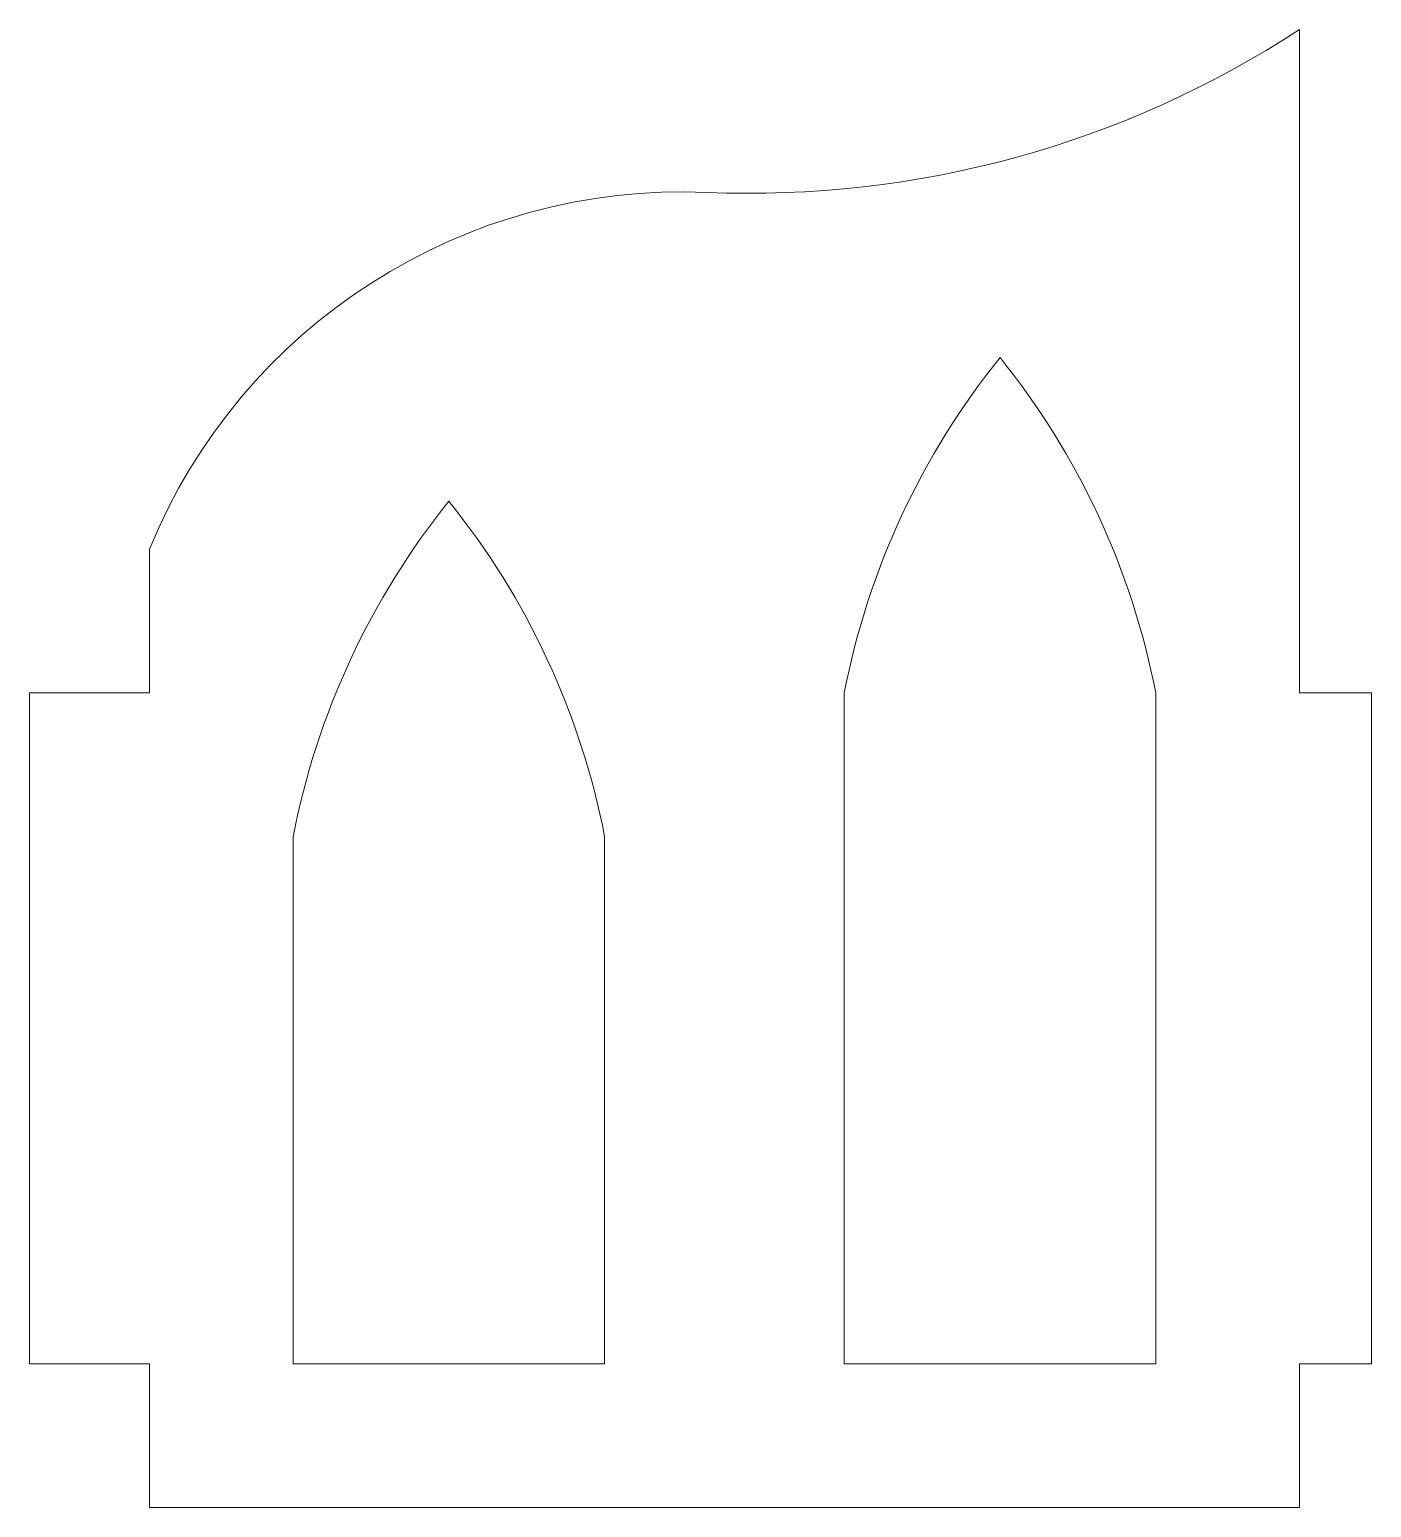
# Model space of a CAD drawing. Header units: inches. Extents: x 3.6 to 7.1, y 2.63 to 6.49.
import ezdxf

# ---------------------------------------------------------------- set-up
doc = ezdxf.new("R2010")
doc.units = ezdxf.units.IN
doc.header["$MEASUREMENT"] = 0

msp = doc.modelspace()

# ---------------------------------------------------------------- linework, layer by layer
at = {"color": 7, "linetype": 'Continuous', "lineweight": 15}
for p, q in [((6.9169, 6.489), (6.9169, 4.7582)), ((3.9169, 4.7582), (3.9169, 5.1332)), ((3.6044, 3.0082), (3.6044, 4.7582)), ((3.6044, 4.7582), (3.9169, 4.7582)), ((5.7294, 4.7582), (5.7294, 3.0082)), ((6.5419, 3.0082), (6.5419, 4.7582)), ((6.9169, 4.7582), (7.1044, 4.7582)), ((7.1044, 3.0082), (7.1044, 4.7582)), ((4.2919, 4.3832), (4.2919, 3.0082)), ((5.1044, 3.0082), (5.1044, 4.3832)), ((3.9169, 3.0082), (3.6044, 3.0082)), ((3.9169, 2.6332), (3.9169, 3.0082)), ((4.2919, 3.0082), (5.1044, 3.0082)), ((5.7294, 3.0082), (6.5419, 3.0082)), ((7.1044, 3.0082), (6.9169, 3.0082)), ((6.9169, 3.0082), (6.9169, 2.6332)), ((6.9169, 2.6332), (3.9169, 2.6332))]:
    msp.add_line(p, q, dxfattribs=at)
for centre, radius, start, end in [((5.4829, 8.682), 2.6202, 267.549, 303.1797), ((5.3067, 4.5636), 1.502, 87.549, 157.7142), ((7.693, 4.3783), 2, 141.1392, 169.0513), ((4.5783, 4.3783), 2, 10.9487, 38.8608), ((6.2555, 4.0033), 2, 141.1392, 169.0513), ((3.1408, 4.0033), 2, 10.9487, 38.8608)]:
    msp.add_arc(centre, radius, start, end, dxfattribs=at)

doc.saveas('drawing.dxf')
